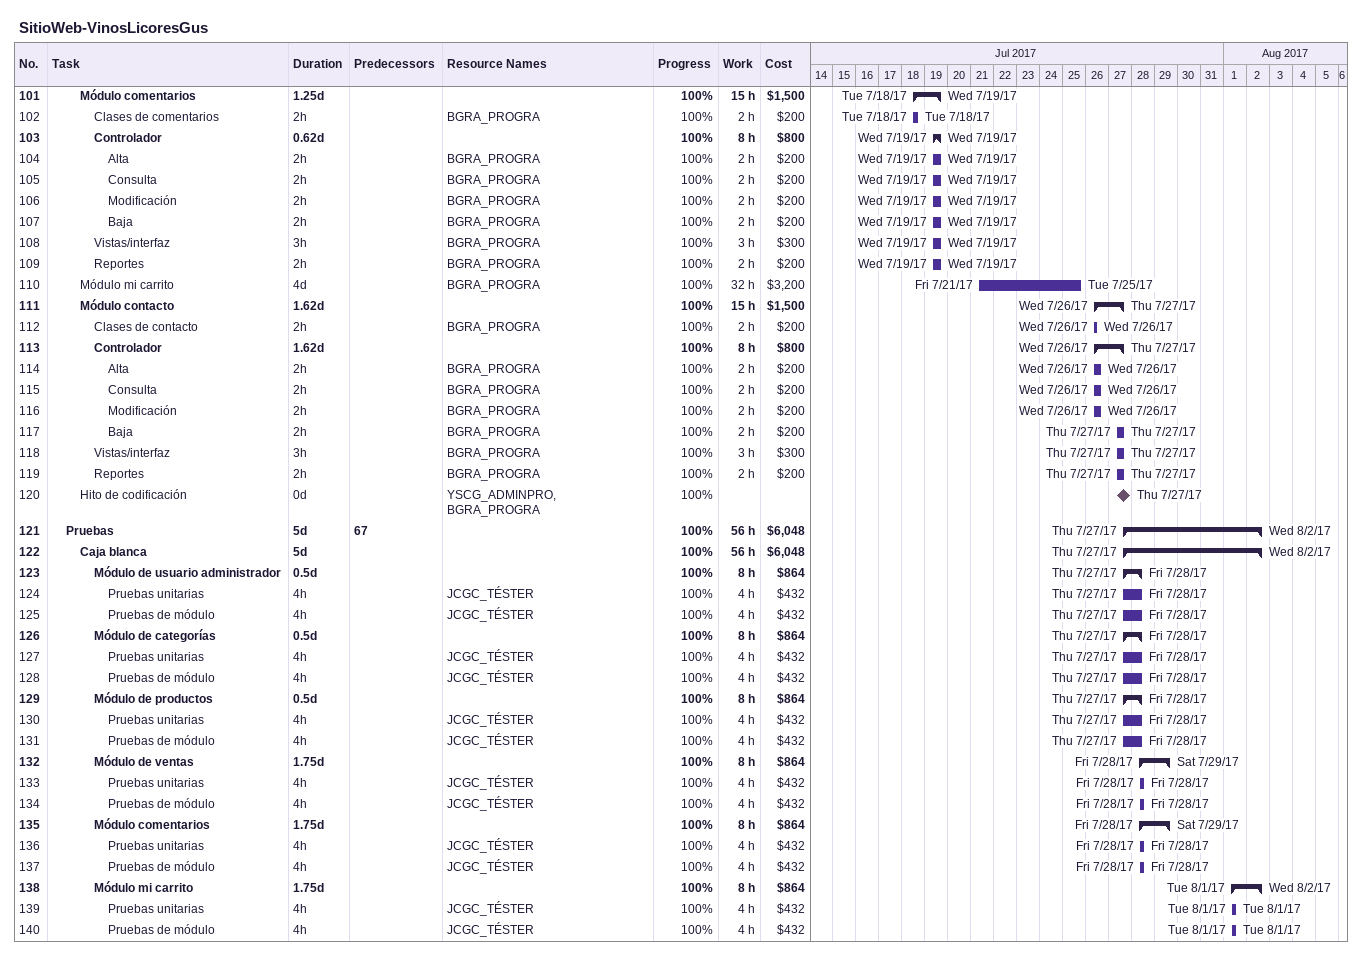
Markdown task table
SitioWeb-VinosLicoresGus

| ID | Level | Task | Duration | Start | Finish | Predecessors | Resources | % complete | Work (h) | Cost ($) |
|---|---|---|---|---|---|---|---|---|---|---|
| 101 | 3 | **Módulo comentarios** | 1.25d | 2017-07-18 | 2017-07-19 |  |  | 100 | 15 | 1500 |
| 102 | 4 | Clases de comentarios | 2h | 2017-07-18 | 2017-07-18 |  | BGRA_PROGRA | 100 | 2 | 200 |
| 103 | 4 | **Controlador** | 0.62d | 2017-07-19 | 2017-07-19 |  |  | 100 | 8 | 800 |
| 104 | 5 | Alta | 2h | 2017-07-19 | 2017-07-19 |  | BGRA_PROGRA | 100 | 2 | 200 |
| 105 | 5 | Consulta | 2h | 2017-07-19 | 2017-07-19 |  | BGRA_PROGRA | 100 | 2 | 200 |
| 106 | 5 | Modificación | 2h | 2017-07-19 | 2017-07-19 |  | BGRA_PROGRA | 100 | 2 | 200 |
| 107 | 5 | Baja | 2h | 2017-07-19 | 2017-07-19 |  | BGRA_PROGRA | 100 | 2 | 200 |
| 108 | 4 | Vistas/interfaz | 3h | 2017-07-19 | 2017-07-19 |  | BGRA_PROGRA | 100 | 3 | 300 |
| 109 | 4 | Reportes | 2h | 2017-07-19 | 2017-07-19 |  | BGRA_PROGRA | 100 | 2 | 200 |
| 110 | 3 | Módulo mi carrito | 4d | 2017-07-21 | 2017-07-25 |  | BGRA_PROGRA | 100 | 32 | 3200 |
| 111 | 3 | **Módulo contacto** | 1.62d | 2017-07-26 | 2017-07-27 |  |  | 100 | 15 | 1500 |
| 112 | 4 | Clases de contacto | 2h | 2017-07-26 | 2017-07-26 |  | BGRA_PROGRA | 100 | 2 | 200 |
| 113 | 4 | **Controlador** | 1.62d | 2017-07-26 | 2017-07-27 |  |  | 100 | 8 | 800 |
| 114 | 5 | Alta | 2h | 2017-07-26 | 2017-07-26 |  | BGRA_PROGRA | 100 | 2 | 200 |
| 115 | 5 | Consulta | 2h | 2017-07-26 | 2017-07-26 |  | BGRA_PROGRA | 100 | 2 | 200 |
| 116 | 5 | Modificación | 2h | 2017-07-26 | 2017-07-26 |  | BGRA_PROGRA | 100 | 2 | 200 |
| 117 | 5 | Baja | 2h | 2017-07-27 | 2017-07-27 |  | BGRA_PROGRA | 100 | 2 | 200 |
| 118 | 4 | Vistas/interfaz | 3h | 2017-07-27 | 2017-07-27 |  | BGRA_PROGRA | 100 | 3 | 300 |
| 119 | 4 | Reportes | 2h | 2017-07-27 | 2017-07-27 |  | BGRA_PROGRA | 100 | 2 | 200 |
| 120 | 3 | Hito de codificación | 0d | 2017-07-27 | 2017-07-27 |  | YSCG_ADMINPRO, BGRA_PROGRA | 100 |  |  |
| 121 | 2 | **Pruebas** | 5d | 2017-07-27 | 2017-08-02 | 67 |  | 100 | 56 | 6048 |
| 122 | 3 | **Caja blanca** | 5d | 2017-07-27 | 2017-08-02 |  |  | 100 | 56 | 6048 |
| 123 | 4 | **Módulo de usuario administrador** | 0.5d | 2017-07-27 | 2017-07-28 |  |  | 100 | 8 | 864 |
| 124 | 5 | Pruebas unitarias | 4h | 2017-07-27 | 2017-07-28 |  | JCGC_TÉSTER | 100 | 4 | 432 |
| 125 | 5 | Pruebas de módulo | 4h | 2017-07-27 | 2017-07-28 |  | JCGC_TÉSTER | 100 | 4 | 432 |
| 126 | 4 | **Módulo de categorías** | 0.5d | 2017-07-27 | 2017-07-28 |  |  | 100 | 8 | 864 |
| 127 | 5 | Pruebas unitarias | 4h | 2017-07-27 | 2017-07-28 |  | JCGC_TÉSTER | 100 | 4 | 432 |
| 128 | 5 | Pruebas de módulo | 4h | 2017-07-27 | 2017-07-28 |  | JCGC_TÉSTER | 100 | 4 | 432 |
| 129 | 4 | **Módulo de productos** | 0.5d | 2017-07-27 | 2017-07-28 |  |  | 100 | 8 | 864 |
| 130 | 5 | Pruebas unitarias | 4h | 2017-07-27 | 2017-07-28 |  | JCGC_TÉSTER | 100 | 4 | 432 |
| 131 | 5 | Pruebas de módulo | 4h | 2017-07-27 | 2017-07-28 |  | JCGC_TÉSTER | 100 | 4 | 432 |
| 132 | 4 | **Módulo de ventas** | 1.75d | 2017-07-28 | 2017-07-29 |  |  | 100 | 8 | 864 |
| 133 | 5 | Pruebas unitarias | 4h | 2017-07-28 | 2017-07-28 |  | JCGC_TÉSTER | 100 | 4 | 432 |
| 134 | 5 | Pruebas de módulo | 4h | 2017-07-28 | 2017-07-28 |  | JCGC_TÉSTER | 100 | 4 | 432 |
| 135 | 4 | **Módulo comentarios** | 1.75d | 2017-07-28 | 2017-07-29 |  |  | 100 | 8 | 864 |
| 136 | 5 | Pruebas unitarias | 4h | 2017-07-28 | 2017-07-28 |  | JCGC_TÉSTER | 100 | 4 | 432 |
| 137 | 5 | Pruebas de módulo | 4h | 2017-07-28 | 2017-07-28 |  | JCGC_TÉSTER | 100 | 4 | 432 |
| 138 | 4 | **Módulo mi carrito** | 1.75d | 2017-08-01 | 2017-08-02 |  |  | 100 | 8 | 864 |
| 139 | 5 | Pruebas unitarias | 4h | 2017-08-01 | 2017-08-01 |  | JCGC_TÉSTER | 100 | 4 | 432 |
| 140 | 5 | Pruebas de módulo | 4h | 2017-08-01 | 2017-08-01 |  | JCGC_TÉSTER | 100 | 4 | 432 |
